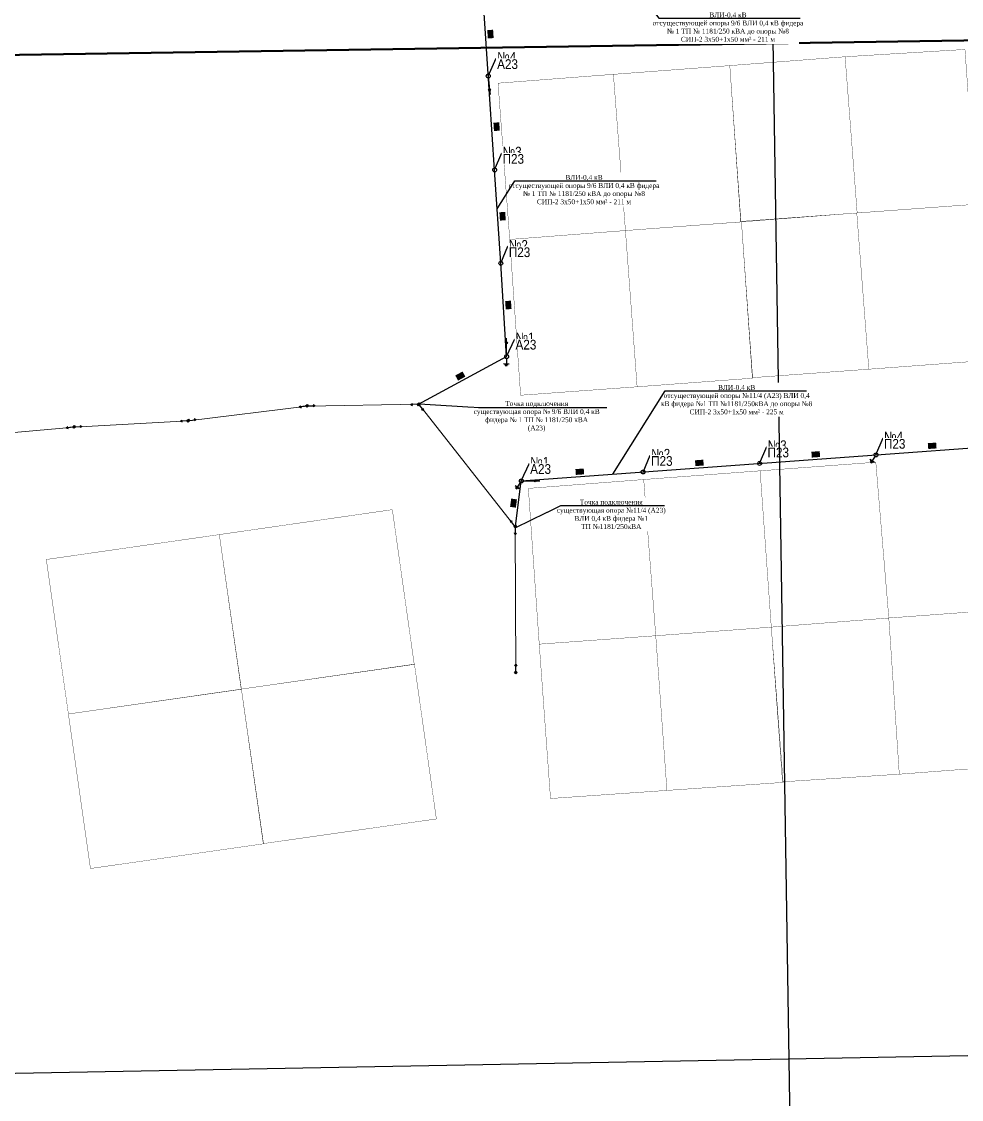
# Model space of a CAD drawing. Header units: millimetres. Extents: x 1265826 to 1360210, y 383897 to 506623.
# Drawn here: x 1313962 to 1314203.3, y 487027.3 to 487303.8 of the extents above; entities that cross this region are included whole.
import ezdxf
from ezdxf import colors
from ezdxf.entities.mleader import LeaderData, LeaderLine
from ezdxf.enums import TextEntityAlignment as Align
from ezdxf.math import Vec2, Vec3

# ---------------------------------------------------------------- set-up
doc = ezdxf.new("R2018")
doc.units = ezdxf.units.MM
for name, color, linetype in [('04.1_ЛЭП_наземная_опоры', 7, 'Continuous'), ('14', 7, 'Continuous'), ('Чертеж', 7, 'Continuous'), ('Электрика', 7, 'Continuous')]:
    doc.layers.add(name, color=color, linetype=linetype)
doc.layers.add('ЛЭП - непечатный слой', color=6, linetype='Continuous', plot=False)
doc.styles.get("Standard").update_dxf_attribs({"font": 'Arial.ttf'})
doc.styles.add('стиль1', font='Times New Roman.ttf', dxfattribs={"width": 0.9, "height": 1.25})
doc.dimstyles.new('М 1-1000', dxfattribs={"dimtxt": 1.5, "dimasz": 2.5, "dimexe": 1.25, "dimexo": 0.625, "dimtad": 1, "dimdec": 0, "dimtxsty": 'стиль1', "dimcen": 2.5, "dimse1": 1, "dimse2": 1, "dimsd1": 1, "dimsd2": 1, "dimclrt": 5, "dimaunit": 1, "dimadec": 3, "dimazin": 0, "dimtfac": 1, "dimtdec": 0, "dimtmove": 0, "dimatfit": 3, "dimfxl": 1.25, "dimtfill": 2, "dimtfillclr": 7, "dimarcsym": 0})
picture_1 = doc.add_image_def('image3.png', size_in_pixel=(2575, 1023))
picture_2 = doc.add_image_def('image4.png', size_in_pixel=(1920, 1080))
picture_3 = doc.add_image_def('image5.jpg', size_in_pixel=(1486, 955))

# ---------------------------------------------------------------- blocks, each defined once
blk = doc.blocks.new('*U59')
at = {"true_color": 0xffffff}
h = blk.add_hatch(color=7, dxfattribs=at)
h.dxf.hatch_style = 1
h.paths.add_polyline_path([(0.03, 0.35), (0.35, -0.03), (-0.03, -0.35), (-0.35, 0.03)])
at = {"color": 0}
for points in [[(-0.16, 0.2), (-1.24, 1.57), (-1.17, 1.07), (-1.24, 1.57), (-0.78, 1.38)], [(0, -0.25), (0.01, -2), (0.26, -1.57), (0.01, -2), (-0.24, -1.57)]]:
    blk.add_lwpolyline(points, dxfattribs=at)
blk.add_lwpolyline([(0.03, 0.35), (0.35, -0.03), (-0.03, -0.35), (-0.35, 0.03)], close=True, dxfattribs=at)
blk.add_circle((0, 0), 0.025, dxfattribs=at)
blk = doc.blocks.new('*U60')
at = {"true_color": 0xffffff}
h = blk.add_hatch(color=7, dxfattribs=at)
h.dxf.hatch_style = 1
h.paths.add_polyline_path([(0.03, 0.35), (0.35, -0.03), (-0.03, -0.35), (-0.35, 0.03)])
at = {"color": 0}
blk.add_lwpolyline([(0.03, 0.35), (0.35, -0.03), (-0.03, -0.35), (-0.35, 0.03)], close=True, dxfattribs=at)
blk.add_lwpolyline([(0, 0.25), (0, 2), (-0.25, 1.57), (0, 2), (0.25, 1.57)], dxfattribs=at)
blk.add_circle((0, 0), 0.025, dxfattribs=at)
blk = doc.blocks.new('*U61')
at = {"true_color": 0xffffff}
h = blk.add_hatch(color=7, dxfattribs=at)
h.dxf.hatch_style = 1
h.paths.add_polyline_path([(0.03, 0.35), (0.35, -0.03), (-0.03, -0.35), (-0.35, 0.03)])
at = {"color": 0}
for points in [[(-0.25, 0), (-2, -0.03), (-1.56, -0.27), (-2, -0.03), (-1.57, 0.23)], [(0.16, -0.2), (1.24, -1.57), (1.17, -1.07), (1.24, -1.57), (0.78, -1.38)]]:
    blk.add_lwpolyline(points, dxfattribs=at)
blk.add_lwpolyline([(0.03, 0.35), (0.35, -0.03), (-0.03, -0.35), (-0.35, 0.03)], close=True, dxfattribs=at)
blk.add_circle((0, 0), 0.025, dxfattribs=at)
blk = doc.blocks.new('*U70')
at = {"true_color": 0xffffff}
h = blk.add_hatch(color=7, dxfattribs=at)
h.dxf.hatch_style = 1
h.paths.add_polyline_path([(0.03, 0.35), (0.35, -0.03), (-0.03, -0.35), (-0.35, 0.03)])
at = {"color": 0}
for points in [[(-0.25, -0.03), (-1.98, -0.25), (-1.52, -0.44), (-1.98, -0.25), (-1.59, 0.05)], [(0.25, 0), (2, 0.03), (1.56, 0.27), (2, 0.03), (1.57, -0.23)]]:
    blk.add_lwpolyline(points, dxfattribs=at)
blk.add_lwpolyline([(0.03, 0.35), (0.35, -0.03), (-0.03, -0.35), (-0.35, 0.03)], close=True, dxfattribs=at)
blk.add_circle((0, 0), 0.025, dxfattribs=at)
blk = doc.blocks.new('*U69')
at = {"true_color": 0xffffff}
h = blk.add_hatch(color=7, dxfattribs=at)
h.dxf.hatch_style = 1
h.paths.add_polyline_path([(0.03, 0.35), (0.35, -0.03), (-0.03, -0.35), (-0.35, 0.03)])
at = {"color": 0}
for points in [[(-0.25, -0.01), (-2, -0.11), (-1.55, -0.34), (-2, -0.11), (-1.58, 0.16)], [(0.25, 0.03), (1.99, 0.24), (1.53, 0.44), (1.99, 0.24), (1.59, -0.06)]]:
    blk.add_lwpolyline(points, dxfattribs=at)
blk.add_lwpolyline([(0.03, 0.35), (0.35, -0.03), (-0.03, -0.35), (-0.35, 0.03)], close=True, dxfattribs=at)
blk.add_circle((0, 0), 0.025, dxfattribs=at)
blk = doc.blocks.new('*U68')
at = {"true_color": 0xffffff}
h = blk.add_hatch(color=7, dxfattribs=at)
h.dxf.hatch_style = 1
h.paths.add_polyline_path([(0.03, 0.35), (0.35, -0.03), (-0.03, -0.35), (-0.35, 0.03)])
at = {"color": 0}
for points in [[(-0.25, -0.02), (-1.99, -0.18), (-1.54, -0.39), (-1.99, -0.18), (-1.58, 0.11)], [(0.25, 0.01), (2, 0.11), (1.55, 0.33), (2, 0.11), (1.58, -0.17)]]:
    blk.add_lwpolyline(points, dxfattribs=at)
blk.add_lwpolyline([(0.03, 0.35), (0.35, -0.03), (-0.03, -0.35), (-0.35, 0.03)], close=True, dxfattribs=at)
blk.add_circle((0, 0), 0.025, dxfattribs=at)
blk = doc.blocks.new('*U80')
at = {"color": 0, "ltscale": 100}
blk.add_line((0, 0), (3.55, 0), dxfattribs=at)
at = {"color": 0}
for points in [[(0, 0), (2.06, 4.59)], [(2.06, 4.59), (5.39, 4.59)]]:
    blk.add_lwpolyline(points, dxfattribs=at)
for centre, radius in [((0, 0), 0.5), ((3.55, 0), 0.25)]:
    blk.add_circle(centre, radius, dxfattribs=at)
at = {"layer": 'ЛЭП - непечатный слой'}
blk.add_lwpolyline([(3.55, 0), (4.75, 0)], dxfattribs=at)
at = {"color": 0, "lineweight": 30, "flags": 104}
blk.add_attdef('SL_NUM', text='', height=1.25, dxfattribs=at).set_placement((2.27, 4.88), align=Align.BOTTOM_LEFT)
blk.add_attdef('SL_NAME', text='', height=1.25, dxfattribs=at).set_placement((2.27, 4.31), align=Align.TOP_LEFT)
blk = doc.blocks.new('Пл_Заземление')
at = {"color": 0, "lineweight": 30}
for p, q in [((0, 0), (0, -1.29)), ((-0.72, -1.29), (0.72, -1.29)), ((0.48, -1.6), (-0.48, -1.6)), ((0.24, -1.89), (-0.24, -1.89))]:
    blk.add_line(p, q, dxfattribs=at)
blk = doc.blocks.new('*U81')
at = {"color": 0}
for points in [[(0, 0), (1.84, 4.36)], [(1.84, 4.36), (5.12, 4.36)]]:
    blk.add_lwpolyline(points, dxfattribs=at)
blk.add_circle((0, 0), 0.5, dxfattribs=at)
at = {"color": 0, "lineweight": 30, "flags": 104}
blk.add_attdef('SL_NUM', text='', height=1.25, dxfattribs=at).set_placement((2.04, 4.65), align=Align.BOTTOM_LEFT)
blk.add_attdef('SL_NAME', text='', height=1.25, dxfattribs=at).set_placement((2.04, 4.08), align=Align.TOP_LEFT)
blk = doc.blocks.new('*D82')
at = {"layer": 'Defpoints', "color": 0, "linetype": 'ByBlock', "transparency": 16777216}
for p in [(1314090.3, 487185.94), (1314088.73, 487174.23), (1314088.75, 487174.22)]:
    blk.add_point(p, dxfattribs=at)
at = {"layer": 'Электрика', "color": 5, "linetype": 'ByBlock', "lineweight": 20, "transparency": 16777216, "insert": (1314088.3, 487180.25), "char_height": 1.25, "attachment_point": 5, "rotation": 82.346, "style": 'стиль1', "bg_fill": 1, "box_fill_scale": 1.1, "bg_fill_color": 7, "bg_fill_true_color": 16777215, "bg_fill_transparency": 0}
blk.add_mtext('12', dxfattribs=at)
blk = doc.blocks.new('*D83')
at = {"layer": 'Defpoints', "color": 0, "linetype": 'ByBlock', "transparency": 16777216}
for p in [(1314121.56, 487188.23), (1314090.3, 487185.94), (1314090.3, 487185.94)]:
    blk.add_point(p, dxfattribs=at)
at = {"layer": 'Электрика', "color": 5, "linetype": 'ByBlock', "lineweight": 20, "transparency": 16777216, "insert": (1314105.31, 487188.3), "char_height": 1.25, "attachment_point": 5, "rotation": 4.2037, "style": 'стиль1', "bg_fill": 1, "box_fill_scale": 1.1, "bg_fill_color": 7, "bg_fill_true_color": 16777215, "bg_fill_transparency": 0}
blk.add_mtext('31', dxfattribs=at)
blk = doc.blocks.new('*D84')
at = {"layer": 'Defpoints', "color": 0, "linetype": 'ByBlock', "transparency": 16777216}
for p in [(1314151.44, 487190.43), (1314121.56, 487188.23), (1314121.56, 487188.23)]:
    blk.add_point(p, dxfattribs=at)
at = {"layer": 'Электрика', "color": 5, "linetype": 'ByBlock', "lineweight": 20, "transparency": 16777216, "insert": (1314135.99, 487190.56), "char_height": 1.25, "attachment_point": 5, "rotation": 4.2037, "style": 'стиль1', "bg_fill": 1, "box_fill_scale": 1.1, "bg_fill_color": 7, "bg_fill_true_color": 16777215, "bg_fill_transparency": 0}
blk.add_mtext('30', dxfattribs=at)
blk = doc.blocks.new('*D85')
at = {"layer": 'Defpoints', "color": 0, "linetype": 'ByBlock', "transparency": 16777216}
for p in [(1314181.32, 487192.63), (1314151.44, 487190.43), (1314151.44, 487190.43)]:
    blk.add_point(p, dxfattribs=at)
at = {"layer": 'Электрика', "color": 5, "linetype": 'ByBlock', "lineweight": 20, "transparency": 16777216, "insert": (1314165.86, 487192.75), "char_height": 1.25, "attachment_point": 5, "rotation": 4.2037, "style": 'стиль1', "bg_fill": 1, "box_fill_scale": 1.1, "bg_fill_color": 7, "bg_fill_true_color": 16777215, "bg_fill_transparency": 0}
blk.add_mtext('30', dxfattribs=at)
blk = doc.blocks.new('*D86')
at = {"layer": 'Defpoints', "color": 0, "linetype": 'ByBlock', "transparency": 16777216}
for p in [(1314181.32, 487192.63), (1314181.32, 487192.63), (1314211.2, 487194.82)]:
    blk.add_point(p, dxfattribs=at)
at = {"layer": 'Электрика', "color": 5, "linetype": 'ByBlock', "lineweight": 20, "transparency": 16777216, "insert": (1314195.74, 487194.95), "char_height": 1.25, "attachment_point": 5, "rotation": 4.2037, "style": 'стиль1', "bg_fill": 1, "box_fill_scale": 1.1, "bg_fill_color": 7, "bg_fill_true_color": 16777215, "bg_fill_transparency": 0}
blk.add_mtext('30', dxfattribs=at)
blk = doc.blocks.new('_None')
blk = doc.blocks.new('*U101')
at = {"color": 0, "ltscale": 100}
blk.add_line((0, 0), (-0.03, 3.55), dxfattribs=at)
at = {"color": 0}
for points in [[(0, 0), (2.06, 4.59)], [(2.06, 4.59), (5.39, 4.59)]]:
    blk.add_lwpolyline(points, dxfattribs=at)
for centre, radius in [((-0.03, 3.55), 0.25), ((0, 0), 0.5)]:
    blk.add_circle(centre, radius, dxfattribs=at)
at = {"layer": 'ЛЭП - непечатный слой'}
blk.add_lwpolyline([(-0.03, 3.55), (-0.04, 4.75)], dxfattribs=at)
at = {"color": 0, "lineweight": 30, "flags": 104}
blk.add_attdef('SL_NUM', text='', height=1.25, dxfattribs=at).set_placement((2.27, 4.88), align=Align.BOTTOM_LEFT)
blk.add_attdef('SL_NAME', text='', height=1.25, dxfattribs=at).set_placement((2.27, 4.31), align=Align.TOP_LEFT)
blk = doc.blocks.new('*D102')
at = {"layer": 'Defpoints', "color": 0, "linetype": 'ByBlock', "transparency": 16777216}
for p in [(1314086.54, 487217.84), (1314086.54, 487217.84), (1314063.95, 487205.62)]:
    blk.add_point(p, dxfattribs=at)
at = {"layer": 'Электрика', "color": 5, "linetype": 'ByBlock', "lineweight": 20, "transparency": 16777216, "insert": (1314074.65, 487212.84), "char_height": 1.25, "attachment_point": 5, "rotation": 28.4096, "style": 'стиль1', "bg_fill": 1, "box_fill_scale": 1.1, "bg_fill_color": 7, "bg_fill_true_color": 16777215, "bg_fill_transparency": 0}
blk.add_mtext('26', dxfattribs=at)
blk = doc.blocks.new('*D103')
at = {"layer": 'Defpoints', "color": 0, "linetype": 'ByBlock', "transparency": 16777216}
for p in [(1314085.04, 487241.79), (1314086.61, 487217.91), (1314086.68, 487217.91)]:
    blk.add_point(p, dxfattribs=at)
at = {"layer": 'Электрика', "color": 5, "linetype": 'ByBlock', "lineweight": 20, "transparency": 16777216, "insert": (1314086.97, 487231.07), "char_height": 1.25, "attachment_point": 5, "rotation": 273.9102, "style": 'стиль1', "bg_fill": 1, "box_fill_scale": 1.1, "bg_fill_color": 7, "bg_fill_true_color": 16777215, "bg_fill_transparency": 0}
blk.add_mtext('24', dxfattribs=at)
blk = doc.blocks.new('*U105')
at = {"color": 0, "ltscale": 100}
blk.add_line((0, 0), (0.34, -3.53), dxfattribs=at)
at = {"color": 0}
for points in [[(0, 0), (2.06, 4.59)], [(2.06, 4.59), (5.39, 4.59)]]:
    blk.add_lwpolyline(points, dxfattribs=at)
for centre, radius in [((0, 0), 0.5), ((0.34, -3.53), 0.25)]:
    blk.add_circle(centre, radius, dxfattribs=at)
at = {"layer": 'ЛЭП - непечатный слой'}
blk.add_lwpolyline([(0.34, -3.53), (0.45, -4.73)], dxfattribs=at)
at = {"color": 0, "lineweight": 30, "flags": 104}
blk.add_attdef('SL_NUM', text='', height=1.25, dxfattribs=at).set_placement((2.27, 4.88), align=Align.BOTTOM_LEFT)
blk.add_attdef('SL_NAME', text='', height=1.25, dxfattribs=at).set_placement((2.27, 4.31), align=Align.TOP_LEFT)
blk = doc.blocks.new('*D107')
at = {"layer": 'Defpoints', "color": 0, "linetype": 'ByBlock', "transparency": 16777216}
for p in [(1314083.52, 487265.74), (1314085.04, 487241.79), (1314085.11, 487241.8)]:
    blk.add_point(p, dxfattribs=at)
at = {"layer": 'Электрика', "color": 5, "linetype": 'ByBlock', "lineweight": 20, "transparency": 16777216, "insert": (1314085.49, 487253.85), "char_height": 1.25, "attachment_point": 5, "rotation": 273.8095, "style": 'стиль1', "bg_fill": 1, "box_fill_scale": 1.1, "bg_fill_color": 7, "bg_fill_true_color": 16777215, "bg_fill_transparency": 0}
blk.add_mtext('24', dxfattribs=at)
blk = doc.blocks.new('*D108')
at = {"layer": 'Defpoints', "color": 0, "linetype": 'ByBlock', "transparency": 16777216}
for p in [(1314081.84, 487289.87), (1314083.48, 487265.74), (1314083.52, 487265.74)]:
    blk.add_point(p, dxfattribs=at)
at = {"layer": 'Электрика', "color": 5, "linetype": 'ByBlock', "lineweight": 20, "transparency": 16777216, "insert": (1314083.96, 487276.83), "char_height": 1.25, "attachment_point": 5, "rotation": 273.971, "style": 'стиль1', "bg_fill": 1, "box_fill_scale": 1.1, "bg_fill_color": 7, "bg_fill_true_color": 16777215, "bg_fill_transparency": 0}
blk.add_mtext('24', dxfattribs=at)
blk = doc.blocks.new('*D109')
at = {"layer": 'Defpoints', "color": 0, "linetype": 'ByBlock', "transparency": 16777216}
for p in [(1314080.42, 487311.19), (1314081.84, 487289.87), (1314081.84, 487289.87)]:
    blk.add_point(p, dxfattribs=at)
at = {"layer": 'Электрика', "color": 5, "linetype": 'ByBlock', "lineweight": 20, "transparency": 16777216, "insert": (1314082.38, 487300.58), "char_height": 1.25, "attachment_point": 5, "rotation": 273.8095, "style": 'стиль1', "bg_fill": 1, "box_fill_scale": 1.1, "bg_fill_color": 7, "bg_fill_true_color": 16777215, "bg_fill_transparency": 0}
blk.add_mtext('21', dxfattribs=at)
blk = doc.blocks.new('*U113')
at = {"color": 0, "lineweight": 30}
for p, q in [((0, 0), (0.63, -1.13)), ((0, -1.48), (1.26, -0.78)), ((1.2, -1.17), (0.36, -1.63)), ((1.13, -1.54), (0.71, -1.77))]:
    blk.add_line(p, q, dxfattribs=at)

msp = doc.modelspace()

# ---------------------------------------------------------------- linework, layer by layer
at = {"layer": '14', "color": 7, "const_width": 0.08, "flags": 128}
for points in [[(1314176.49, 487254.69), (1314207, 487256.93), (1314204.15, 487296.64), (1314173.39, 487294.77), (1314176.49, 487254.69)], [(1314117.02, 487250.18), (1314146.67, 487252.39), (1314143.8, 487292.5), (1314113.93, 487290.26), (1314117.02, 487250.18)], [(1314146.59, 487252.53), (1314176.49, 487254.69), (1314173.39, 487294.77), (1314143.8, 487292.5), (1314146.59, 487252.53)], [(1314087.33, 487247.9), (1314117.02, 487250.18), (1314113.93, 487290.26), (1314084.33, 487287.99), (1314087.33, 487247.9)], [(1314179.48, 487214.61), (1314209.88, 487216.87), (1314207, 487256.93), (1314176.39, 487254.69), (1314179.48, 487214.61)], [(1314154.45, 487148.44), (1314184.61, 487150.78), (1314181.27, 487190.75), (1314151.58, 487188.54), (1314154.45, 487148.44)], [(1314124.8, 487146.23), (1314154.45, 487148.44), (1314151.58, 487188.54), (1314121.71, 487186.31), (1314124.8, 487146.23)], [(1314094.9, 487144.07), (1314124.8, 487146.23), (1314121.71, 487186.31), (1314092.11, 487184.03), (1314094.9, 487144.07)], [(1314018.47, 487132.54), (1314062.82, 487138.87), (1314057.2, 487178.58), (1314012.8, 487172.18), (1314018.47, 487132.54)], [(1313974.07, 487126.15), (1314018.42, 487132.48), (1314012.8, 487172.18), (1313968.4, 487165.79), (1313974.07, 487126.15)], [(1314187.3, 487110.71), (1314217.36, 487112.99), (1314214.18, 487152.94), (1314184.61, 487150.78), (1314187.3, 487110.71)], [(1314127.67, 487106.55), (1314157.49, 487108.6), (1314154.45, 487148.44), (1314124.8, 487146.23), (1314127.67, 487106.55)], [(1314157.32, 487108.75), (1314187.3, 487110.71), (1314184.61, 487150.78), (1314154.45, 487148.44), (1314157.32, 487108.75)], [(1314097.79, 487104.47), (1314127.67, 487106.55), (1314124.8, 487146.23), (1314094.9, 487144.07), (1314097.79, 487104.47)], [(1314024.14, 487092.91), (1314068.5, 487099.23), (1314062.87, 487138.94), (1314018.47, 487132.54), (1314024.14, 487092.91)], [(1313979.73, 487086.51), (1314024.08, 487092.84), (1314018.46, 487132.54), (1313974.06, 487126.15), (1313979.73, 487086.51)]]:
    msp.add_lwpolyline(points, dxfattribs=at)
at = {"layer": 'Электрика', "lineweight": 20}
msp.add_lwpolyline([(1313554.02, 487115.62), (1313558.53, 487115.73), (1313589.16, 487099.28), (1313614.14, 487109.65), (1313647.33, 487123.43), (1313681.24, 487127.48), (1313713.45, 487133.35), (1313744.17, 487136.22), (1313771.99, 487139.97), (1313803.95, 487147.87), (1313835.11, 487151.07), (1313858.6, 487152.28), (1313885.87, 487157.15), (1313914.74, 487164), (1313916.15, 487193.39), (1313945.52, 487197.13), (1313975.52, 487199.76), (1314004.82, 487201.39), (1314035.3, 487205.15), (1314063.96, 487205.6), (1314088.75, 487174.21), (1314088.88, 487136.79)], dxfattribs=at)
at = {"layer": 'Электрика'}
msp.add_lwpolyline([(1314088.78, 487174.23), (1314090.3, 487185.94), (1314302.98, 487201.57)], dxfattribs=at)

# ---------------------------------------------------------------- block references
at = {"layer": '04.1_ЛЭП_наземная_опоры'}
for name, p in [('*U70', (1314035.3, 487205.18)), ('*U61', (1314063.94, 487205.6)), ('*U69', (1314004.82, 487201.41)), ('*U68', (1313975.52, 487199.79)), ('*U59', (1314088.75, 487174.23)), ('*U60', (1314088.88, 487136.82))]:
    msp.add_blockref(name, p, dxfattribs=at)
at = {"layer": 'Электрика'}
ref = msp.add_blockref('*U105', (1314081.82, 487289.82), dxfattribs=at)
lines = msp.add_mtext('\\W0.9000;№4', dxfattribs={"layer": '0', "color": 0, "insert": (1314084.09, 487295.97), "char_height": 2.5, "attachment_point": 1, "bg_fill": 3, "box_fill_scale": 1.1, "bg_fill_color": 256, "bg_fill_transparency": 0})
ref.add_attrib('SL_NUM', '', (1314084.09, 487295.97), dxfattribs={"flags": 104}).embed_mtext(lines)
lines = msp.add_mtext('\\W0.9000;А23', dxfattribs={"layer": '0', "color": 0, "insert": (1314084.09, 487294.13), "char_height": 2.5, "attachment_point": 1, "bg_fill": 3, "box_fill_scale": 1.1, "bg_fill_color": 256, "bg_fill_transparency": 0})
ref.add_attrib('SL_NAME', '', (1314084.09, 487294.13), dxfattribs={"flags": 104}).embed_mtext(lines)
ref = msp.add_blockref('*U81', (1314083.45, 487265.74), dxfattribs=at)
lines = msp.add_mtext('\\W0.9000;№3', dxfattribs={"layer": '0', "color": 0, "insert": (1314085.49, 487271.66), "char_height": 2.5, "attachment_point": 1, "bg_fill": 3, "box_fill_scale": 1.1, "bg_fill_color": 256, "bg_fill_transparency": 0})
ref.add_attrib('SL_NUM', '', (1314085.49, 487271.66), dxfattribs={"flags": 104}).embed_mtext(lines)
lines = msp.add_mtext('\\W0.9000;П23', dxfattribs={"layer": '0', "color": 0, "insert": (1314085.49, 487269.82), "char_height": 2.5, "attachment_point": 1, "bg_fill": 3, "box_fill_scale": 1.1, "bg_fill_color": 256, "bg_fill_transparency": 0})
ref.add_attrib('SL_NAME', '', (1314085.49, 487269.82), dxfattribs={"flags": 104}).embed_mtext(lines)
ref = msp.add_blockref('*U81', (1314085.04, 487241.79), dxfattribs=at)
lines = msp.add_mtext('\\W0.9000;№2', dxfattribs={"layer": '0', "color": 0, "insert": (1314087.09, 487247.72), "char_height": 2.5, "attachment_point": 1, "bg_fill": 3, "box_fill_scale": 1.1, "bg_fill_color": 256, "bg_fill_transparency": 0})
ref.add_attrib('SL_NUM', '', (1314087.09, 487247.72), dxfattribs={"flags": 104}).embed_mtext(lines)
lines = msp.add_mtext('\\W0.9000;П23', dxfattribs={"layer": '0', "color": 0, "insert": (1314087.09, 487245.87), "char_height": 2.5, "attachment_point": 1, "bg_fill": 3, "box_fill_scale": 1.1, "bg_fill_color": 256, "bg_fill_transparency": 0})
ref.add_attrib('SL_NAME', '', (1314087.09, 487245.87), dxfattribs={"flags": 104}).embed_mtext(lines)
ref = msp.add_blockref('*U101', (1314086.54, 487217.84), dxfattribs=at)
lines = msp.add_mtext('\\W0.9000;№1', dxfattribs={"layer": '0', "color": 0, "insert": (1314088.81, 487223.99), "char_height": 2.5, "attachment_point": 1, "bg_fill": 3, "box_fill_scale": 1.1, "bg_fill_color": 256, "bg_fill_transparency": 0})
ref.add_attrib('SL_NUM', '', (1314088.81, 487223.99), dxfattribs={"flags": 104}).embed_mtext(lines)
lines = msp.add_mtext('\\W0.9000;А23', dxfattribs={"layer": '0', "color": 0, "insert": (1314088.81, 487222.15), "char_height": 2.5, "attachment_point": 1, "bg_fill": 3, "box_fill_scale": 1.1, "bg_fill_color": 256, "bg_fill_transparency": 0})
ref.add_attrib('SL_NAME', '', (1314088.81, 487222.15), dxfattribs={"flags": 104}).embed_mtext(lines)
at = {"layer": 'Электрика', "rotation": 327.7570312346921}
for name, p in [('*U113', (1314086.54, 487217.34)), ('Пл_Заземление', (1314181.05, 487192.21)), ('Пл_Заземление', (1314090.03, 487185.52))]:
    msp.add_blockref(name, p, dxfattribs=at)
at = {"layer": 'Электрика'}
ref = msp.add_blockref('*U81', (1314181.32, 487192.63), dxfattribs=at)
lines = msp.add_mtext('\\W0.9000;№4', dxfattribs={"layer": '0', "color": 0, "insert": (1314183.36, 487198.55), "char_height": 2.5, "attachment_point": 1, "bg_fill": 3, "box_fill_scale": 1.1, "bg_fill_color": 256, "bg_fill_transparency": 0})
ref.add_attrib('SL_NUM', '', (1314183.36, 487198.55), dxfattribs={"flags": 104}).embed_mtext(lines)
lines = msp.add_mtext('\\W0.9000;П23', dxfattribs={"layer": '0', "color": 0, "insert": (1314183.36, 487196.71), "char_height": 2.5, "attachment_point": 1, "bg_fill": 3, "box_fill_scale": 1.1, "bg_fill_color": 256, "bg_fill_transparency": 0})
ref.add_attrib('SL_NAME', '', (1314183.36, 487196.71), dxfattribs={"flags": 104}).embed_mtext(lines)
ref = msp.add_blockref('*U81', (1314151.44, 487190.43), dxfattribs=at)
lines = msp.add_mtext('\\W0.9000;№3', dxfattribs={"layer": '0', "color": 0, "insert": (1314153.49, 487196.35), "char_height": 2.5, "attachment_point": 1, "bg_fill": 3, "box_fill_scale": 1.1, "bg_fill_color": 256, "bg_fill_transparency": 0})
ref.add_attrib('SL_NUM', '', (1314153.49, 487196.35), dxfattribs={"flags": 104}).embed_mtext(lines)
lines = msp.add_mtext('\\W0.9000;П23', dxfattribs={"layer": '0', "color": 0, "insert": (1314153.49, 487194.51), "char_height": 2.5, "attachment_point": 1, "bg_fill": 3, "box_fill_scale": 1.1, "bg_fill_color": 256, "bg_fill_transparency": 0})
ref.add_attrib('SL_NAME', '', (1314153.49, 487194.51), dxfattribs={"flags": 104}).embed_mtext(lines)
ref = msp.add_blockref('*U81', (1314121.56, 487188.23), dxfattribs=at)
lines = msp.add_mtext('\\W0.9000;№2', dxfattribs={"layer": '0', "color": 0, "insert": (1314123.61, 487194.16), "char_height": 2.5, "attachment_point": 1, "bg_fill": 3, "box_fill_scale": 1.1, "bg_fill_color": 256, "bg_fill_transparency": 0})
ref.add_attrib('SL_NUM', '', (1314123.61, 487194.16), dxfattribs={"flags": 104}).embed_mtext(lines)
lines = msp.add_mtext('\\W0.9000;П23', dxfattribs={"layer": '0', "color": 0, "insert": (1314123.61, 487192.32), "char_height": 2.5, "attachment_point": 1, "bg_fill": 3, "box_fill_scale": 1.1, "bg_fill_color": 256, "bg_fill_transparency": 0})
ref.add_attrib('SL_NAME', '', (1314123.61, 487192.32), dxfattribs={"flags": 104}).embed_mtext(lines)
ref = msp.add_blockref('*U80', (1314090.3, 487185.94), dxfattribs=at)
lines = msp.add_mtext('\\W0.9000;№1', dxfattribs={"layer": '0', "color": 0, "insert": (1314092.57, 487192.09), "char_height": 2.5, "attachment_point": 1, "bg_fill": 3, "box_fill_scale": 1.1, "bg_fill_color": 256, "bg_fill_transparency": 0})
ref.add_attrib('SL_NUM', '', (1314092.57, 487192.09), dxfattribs={"flags": 104}).embed_mtext(lines)
lines = msp.add_mtext('\\W0.9000;А23', dxfattribs={"layer": '0', "color": 0, "insert": (1314092.57, 487190.25), "char_height": 2.5, "attachment_point": 1, "bg_fill": 3, "box_fill_scale": 1.1, "bg_fill_color": 256, "bg_fill_transparency": 0})
ref.add_attrib('SL_NAME', '', (1314092.57, 487190.25), dxfattribs={"flags": 104}).embed_mtext(lines)

# ---------------------------------------------------------------- dimensions: what is measured, and where the dimension line sits
at = {"layer": 'Электрика', "color": 18, "linetype": 'ByBlock', "lineweight": 20, "true_color": 0x000000}
for base, p1, p2, angle, picture, middle in [((1314081.84, 487289.87), (1314080.42, 487311.19), (1314081.84, 487289.87), 273.8095, '*D109', (1314081.14, 487300.5)), ((1314083.48, 487265.74), (1314081.84, 487289.87), (1314083.52, 487265.74), 273.971, '*D108', (1314082.72, 487276.75)), ((1314085.04, 487241.79), (1314083.52, 487265.74), (1314085.11, 487241.8), 273.8095, '*D107', (1314084.25, 487253.77)), ((1314086.61, 487217.91), (1314085.04, 487241.79), (1314086.68, 487217.91), 273.9102, '*D103', (1314085.72, 487230.98)), ((1314086.54, 487217.84), (1314063.95, 487205.62), (1314086.54, 487217.84), 28.4096, '*D102', (1314075.25, 487211.73)), ((1314181.32, 487192.63), (1314211.2, 487194.82), (1314181.32, 487192.63), 184.2037, '*D86', (1314195.83, 487193.69)), ((1314151.44, 487190.43), (1314181.32, 487192.63), (1314151.44, 487190.43), 184.2037, '*D85', (1314165.96, 487191.5)), ((1314121.56, 487188.23), (1314151.44, 487190.43), (1314121.56, 487188.23), 184.2037, '*D84', (1314136.08, 487189.3)), ((1314090.3, 487185.94), (1314121.56, 487188.23), (1314090.3, 487185.94), 184.2037, '*D83', (1314105.4, 487187.05)), ((1314088.75, 487174.22), (1314090.3, 487185.94), (1314088.73, 487174.23), 262.346, '*D82', (1314089.54, 487180.08))]:
    dim = msp.add_linear_dim(base=base, p1=p1, p2=p2, angle=angle, dimstyle='М 1-1000', override={"dimtxt": 1, "dimtofl": 0}, dxfattribs=at)
    dim.commit()
    dim.dimension.update_dxf_attribs({"geometry": picture, "text_midpoint": middle, "dimtype": 161})

# ---------------------------------------------------------------- pictures from other files: only their frames are drawn
at = {"layer": 'Defpoints'}
image = msp.add_image(picture_2, insert=(1313473.09, 486966.36), size_in_units=(686.85, 386.36), rotation=0.89105, dxfattribs=at)
image.dxf.flags = 14
at = {"layer": 'Defpoints', "color": 7, "true_color": 0xffffff}
image = msp.add_image(picture_1, insert=(1313513.95, 486922.88), size_in_units=(920.48, 365.69), rotation=0.87184, dxfattribs=dict(at, fade=35))
image.dxf.flags = 14
at = {"layer": 'Электрика'}
image = msp.add_image(picture_3, insert=(1313617.9, 487027.53), size_in_units=(892.07, 573.3), rotation=1.0697, dxfattribs=dict(at, fade=35))
image.dxf.flags = 7
at = {"layer": 'Электрика', "color": 7, "true_color": 0xffffff}
image = msp.add_image(picture_1, insert=(1313514, 486923.05), size_in_units=(919.86, 365.44), rotation=0.85532, dxfattribs=dict(at, fade=35))
image.dxf.flags = 14

# ---------------------------------------------------------------- next in the draw order: leaders
at = {"layer": 'Чертеж', "lineweight": 20}
ml = msp.add_multileader_mtext('Standard', dxfattribs=at)
ml.set_content('ВЛИ-0,4 кВ \\Pотсуществующей опоры №11/4 (А23) ВЛИ 0,4 кВ фидера №1 ТП №1181/250кВА до опоры №8\\PСИП-2 3х50+1х50 мм² - 225 м', color=256, style='стиль1')
ml.set_leader_properties(color=256, linetype='ByLayer', lineweight=25)
ml.set_arrow_properties(name='NONE')
ml.build(insert=Vec2(0, 0))
ml.multileader.update_dxf_attribs({"text_left_attachment_type": 6, "text_right_attachment_type": 6, "dogleg_length": 0, "arrow_head_size": 0})
ctx = ml.context
ctx.base_point, ctx.char_height, ctx.arrow_head_size, ctx.landing_gap_size, ctx.plane_origin, ctx.plane_x_axis, ctx.plane_y_axis = Vec3(1314127.24, 487209.05), 1.25, 0, 0.75, Vec3(1314464.51, 487231.37), Vec3(1, 0, 0), Vec3(0, 1, 0)
ctx.left_attachment, ctx.right_attachment, ctx.text_align_type = 6, 6, 1
notes = []
notes.append((ctx, [(0, (1, 1, 0), (1314127.24, 487209.05), (1, 0, 0), 0, [(0, [(1314113.77, 487187.66)], 0, [])])]))
ctx.mtext.insert, ctx.mtext.text_direction, ctx.mtext.width, ctx.mtext.defined_height, ctx.mtext.alignment, ctx.mtext.flow_direction = Vec3(1314145.56, 487210.55), Vec3(1, 0, 0), 35.1643, 3.98, 2, 5
ctx.mtext.has_bg_fill, ctx.mtext.bg_color, ctx.mtext.bg_scale_factor, ctx.mtext.bg_transparency, ctx.mtext.use_window_bg_color = 1, -1027028792, 1.5, 0, 1
ml = msp.add_multileader_mtext('Standard', dxfattribs=at)
ml.set_content('Точка подключения \\Pсуществующая опора №11/4 (А23) \\PВЛИ 0,4 кВ фидера №1\\PТП №1181/250кВА', color=256, style='стиль1')
ml.set_leader_properties(color=256, linetype='ByLayer', lineweight=25)
ml.set_arrow_properties(name='NONE')
ml.build(insert=Vec2(0, 0))
ml.multileader.update_dxf_attribs({"text_left_attachment_type": 6, "text_right_attachment_type": 6, "dogleg_length": 0, "arrow_head_size": 0})
ctx = ml.context
ctx.base_point, ctx.char_height, ctx.arrow_head_size, ctx.landing_gap_size, ctx.plane_origin, ctx.plane_x_axis, ctx.plane_y_axis = Vec3(1314100.42, 487179.63), 1.25, 0, 0.75, Vec3(1314413.91, 487140.31), Vec3(1, 0, 0), Vec3(0, 1, 0)
ctx.left_attachment, ctx.right_attachment, ctx.text_align_type = 6, 6, 1
notes.append((ctx, [(0, (1, 1, 0), (1314100.42, 487179.63), (1, 0, 0), 0, [(0, [(1314088.91, 487174.04)], 0, [])])]))
ctx.mtext.insert, ctx.mtext.text_direction, ctx.mtext.width, ctx.mtext.defined_height, ctx.mtext.alignment, ctx.mtext.flow_direction = Vec3(1314113.38, 487181.13), Vec3(1, 0, 0), 31.7965, 5.46, 2, 5
ctx.mtext.has_bg_fill, ctx.mtext.bg_color, ctx.mtext.bg_scale_factor, ctx.mtext.bg_transparency, ctx.mtext.use_window_bg_color = 1, -1027028792, 1.5, 0, 1
for ctx, leaders in notes:
    for number, flags, end, landing, length, lines in leaders:
        leader = LeaderData()
        leader.index, (leader.has_last_leader_line, leader.has_dogleg_vector, leader.attachment_direction) = number, flags
        leader.last_leader_point, leader.dogleg_vector, leader.dogleg_length = Vec3(end), Vec3(landing), length
        for number, points, colour, breaks in lines:
            line = LeaderLine()
            line.index, line.vertices, line.color, line.breaks = number, Vec3.list(points), colors.encode_raw_color(colour), breaks
            leader.lines.append(line)
        ctx.leaders.append(leader)

# ---------------------------------------------------------------- next in the draw order: linework, layer by layer
at = {"layer": '14', "color": 7, "const_width": 0.08, "flags": 128}
for points in [[(1314149.58, 487212.44), (1314179.48, 487214.61), (1314176.39, 487254.69), (1314146.79, 487252.41), (1314149.58, 487212.44)], [(1314120.02, 487210.1), (1314149.67, 487212.3), (1314146.79, 487252.41), (1314117.02, 487250.18), (1314120.02, 487210.1)], [(1314090.12, 487207.93), (1314120.02, 487210.1), (1314117.02, 487250.18), (1314087.33, 487247.9), (1314090.12, 487207.93)]]:
    msp.add_lwpolyline(points, dxfattribs=at)
at = {"layer": 'Электрика'}
msp.add_lwpolyline([(1314063.95, 487205.62), (1314086.54, 487217.84), (1314085.04, 487241.79), (1314083.45, 487265.74), (1314080.42, 487311.19), (1314112.59, 487313.61), (1314142.22, 487316.08), (1314172.07, 487318.28)], dxfattribs=at)

# ---------------------------------------------------------------- next in the draw order: leaders
at = {"layer": 'Чертеж', "lineweight": 20}
ml = msp.add_multileader_mtext('Standard', dxfattribs=at)
ml.set_content('ВЛИ-0,4 кВ \\Pотсуществующей опоры 9/6 ВЛИ 0,4 кВ фидера № 1 ТП № 1181/250 кВА до опоры №8\\PСИП-2 3х50+1х50 мм² - 211 м', color=256, style='стиль1')
ml.set_leader_properties(color=256, linetype='ByLayer', lineweight=25)
ml.set_arrow_properties(name='NONE')
ml.build(insert=Vec2(0, 0))
ml.multileader.update_dxf_attribs({"text_left_attachment_type": 6, "text_right_attachment_type": 6, "dogleg_length": 0, "arrow_head_size": 0})
ctx = ml.context
ctx.base_point, ctx.char_height, ctx.arrow_head_size, ctx.landing_gap_size, ctx.plane_origin, ctx.plane_x_axis, ctx.plane_y_axis = Vec3(1314125.6, 487304.63), 1.25, 0, 0.75, Vec3(1314461.27, 487330.61), Vec3(1, 0, 0), Vec3(0, 1, 0)
ctx.left_attachment, ctx.right_attachment, ctx.text_align_type = 6, 6, 1
notes = []
notes.append((ctx, [(0, (1, 1, 0), (1314125.6, 487304.63), (1, 0, 0), 0, [(0, [(1314118.39, 487314.09)], 0, [])])]))
ctx.mtext.insert, ctx.mtext.text_direction, ctx.mtext.width, ctx.mtext.defined_height, ctx.mtext.alignment, ctx.mtext.flow_direction = Vec3(1314143.33, 487306.13), Vec3(1, 0, 0), 35.1643, 3.98, 2, 5
ctx.mtext.has_bg_fill, ctx.mtext.bg_color, ctx.mtext.bg_scale_factor, ctx.mtext.bg_transparency, ctx.mtext.use_window_bg_color = 1, -1027028792, 1.5, 0, 1
ml = msp.add_multileader_mtext('Standard', dxfattribs=at)
ml.set_content('ВЛИ-0,4 кВ \\Pотсуществующей опоры 9/6 ВЛИ 0,4 кВ фидера № 1 ТП № 1181/250 кВА до опоры №8\\PСИП-2 3х50+1х50 мм² - 211 м', color=256, style='стиль1')
ml.set_leader_properties(color=256, linetype='ByLayer', lineweight=25)
ml.set_arrow_properties(name='NONE')
ml.build(insert=Vec2(0, 0))
ml.multileader.update_dxf_attribs({"text_left_attachment_type": 6, "text_right_attachment_type": 6, "dogleg_length": 0, "arrow_head_size": 0})
ctx = ml.context
ctx.base_point, ctx.char_height, ctx.arrow_head_size, ctx.landing_gap_size, ctx.plane_origin, ctx.plane_x_axis, ctx.plane_y_axis = Vec3(1314088.65, 487262.95), 1.25, 0, 0.75, Vec3(1314425.91, 487285.27), Vec3(1, 0, 0), Vec3(0, 1, 0)
ctx.left_attachment, ctx.right_attachment, ctx.text_align_type = 6, 6, 1
notes.append((ctx, [(0, (1, 1, 0), (1314088.65, 487262.95), (1, 0, 0), 0, [(0, [(1314084.11, 487255.75)], 0, [])])]))
ctx.mtext.insert, ctx.mtext.text_direction, ctx.mtext.width, ctx.mtext.defined_height, ctx.mtext.alignment, ctx.mtext.flow_direction = Vec3(1314106.38, 487264.45), Vec3(1, 0, 0), 35.1643, 3.98, 2, 5
ctx.mtext.has_bg_fill, ctx.mtext.bg_color, ctx.mtext.bg_scale_factor, ctx.mtext.bg_transparency, ctx.mtext.use_window_bg_color = 1, -1027028792, 1.5, 0, 1
ml = msp.add_multileader_mtext('Standard', dxfattribs=at)
ml.set_content('Точка подключения \\Pсуществующая опора № 9/6 ВЛИ 0,4 кВ фидера № 1 ТП № 1181/250 кВА\\P(А23)', color=256, style='стиль1')
ml.set_leader_properties(color=256, linetype='ByLayer', lineweight=25)
ml.set_arrow_properties(name='NONE')
ml.build(insert=Vec2(0, 0))
ml.multileader.update_dxf_attribs({"text_left_attachment_type": 6, "text_right_attachment_type": 6, "dogleg_length": 0, "arrow_head_size": 0})
ctx = ml.context
ctx.base_point, ctx.char_height, ctx.arrow_head_size, ctx.landing_gap_size, ctx.plane_origin, ctx.plane_x_axis, ctx.plane_y_axis = Vec3(1314079.34, 487204.8), 1.25, 0, 0.75, Vec3(1314392.83, 487165.48), Vec3(1, 0, 0), Vec3(0, 1, 0)
ctx.left_attachment, ctx.right_attachment, ctx.text_align_type = 6, 6, 1
notes.append((ctx, [(0, (1, 1, 0), (1314079.34, 487204.8), (1, 0, 0), 0, [(0, [(1314064.13, 487205.76)], 0, [])])]))
ctx.mtext.insert, ctx.mtext.text_direction, ctx.mtext.width, ctx.mtext.defined_height, ctx.mtext.alignment, ctx.mtext.flow_direction = Vec3(1314094.23, 487206.44), Vec3(1, 0, 0), 31.7965, 5.46, 2, 5
ctx.mtext.has_bg_fill, ctx.mtext.bg_color, ctx.mtext.bg_scale_factor, ctx.mtext.bg_transparency, ctx.mtext.use_window_bg_color = 1, -1027028792, 1.5, 0, 1
for ctx, leaders in notes:
    for number, flags, end, landing, length, lines in leaders:
        leader = LeaderData()
        leader.index, (leader.has_last_leader_line, leader.has_dogleg_vector, leader.attachment_direction) = number, flags
        leader.last_leader_point, leader.dogleg_vector, leader.dogleg_length = Vec3(end), Vec3(landing), length
        for number, points, colour, breaks in lines:
            line = LeaderLine()
            line.index, line.vertices, line.color, line.breaks = number, Vec3.list(points), colors.encode_raw_color(colour), breaks
            leader.lines.append(line)
        ctx.leaders.append(leader)

doc.saveas('drawing.dxf')
